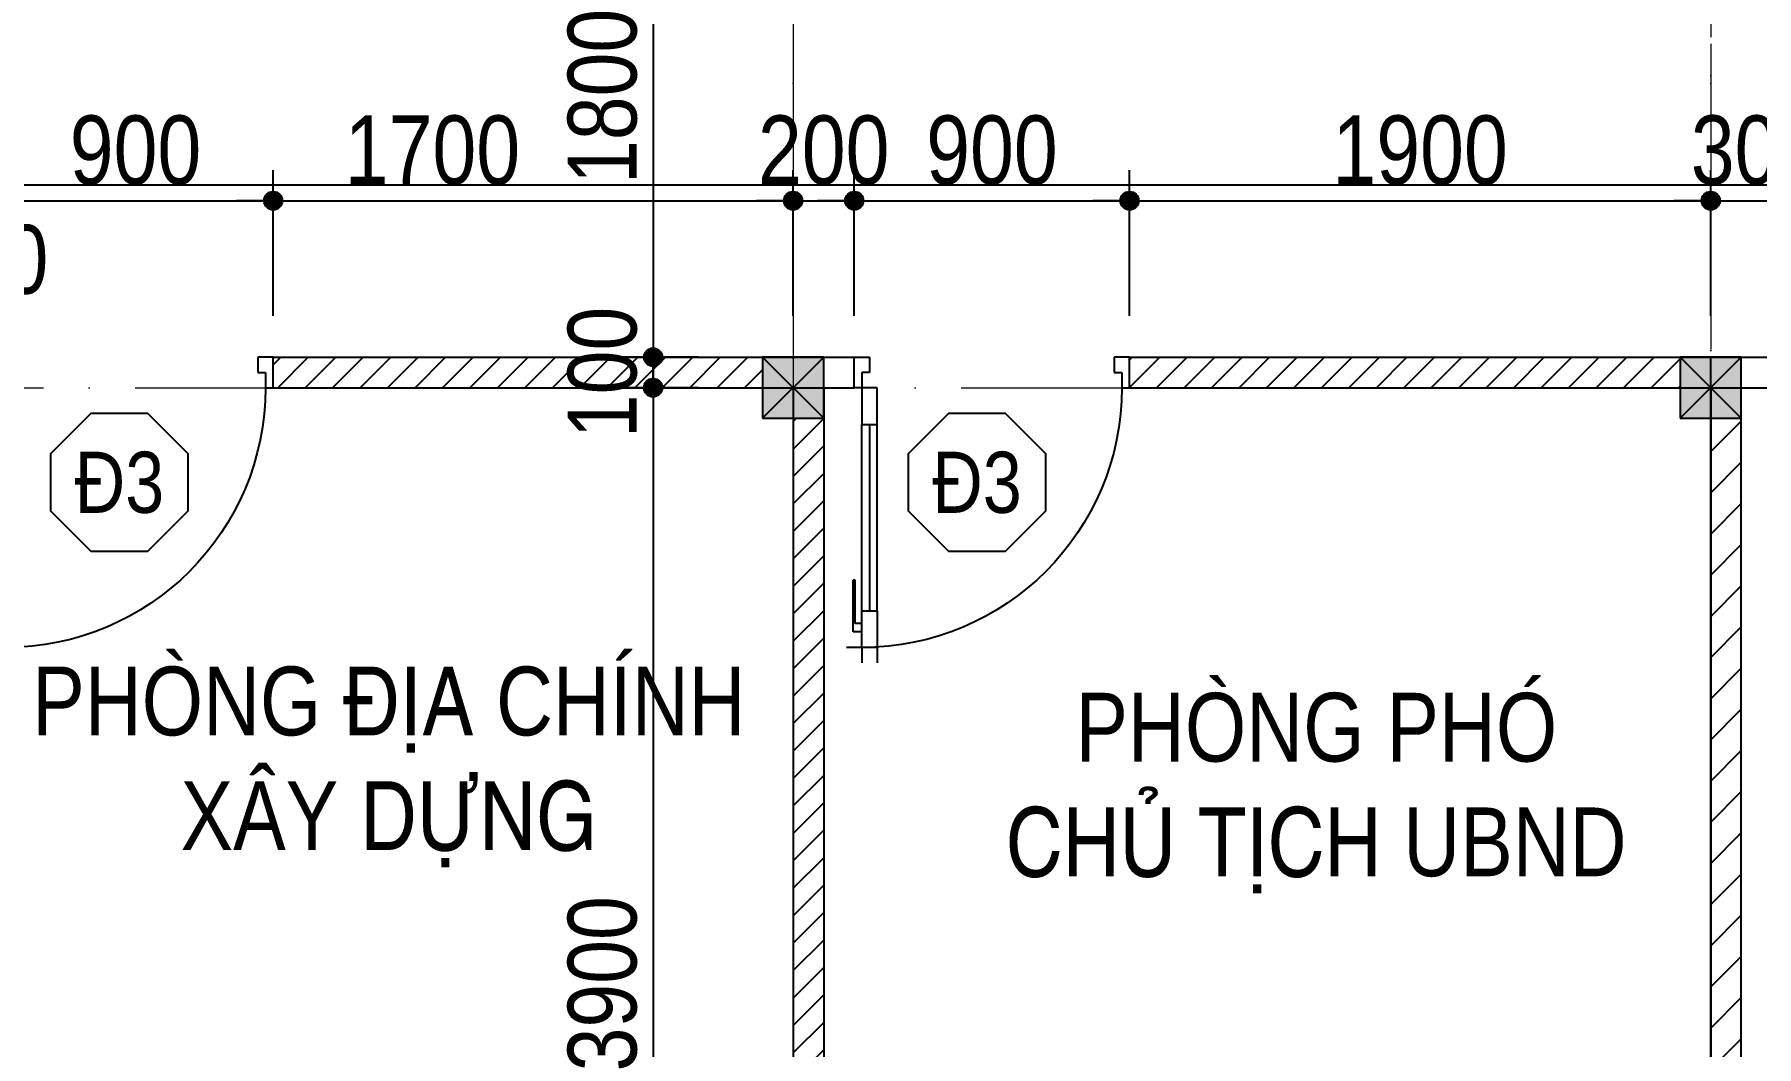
# Model space of a CAD drawing. Header units: millimetres. Extents: x 1201 to 176852, y 279 to 65351.
# Drawn here: x 27449 to 33079, y 14392 to 17704 of the extents above; entities that cross this region are included whole.
import ezdxf
from ezdxf.enums import TextEntityAlignment as Align

# ---------------------------------------------------------------- set-up
doc = ezdxf.new("R2010")
doc.units = ezdxf.units.MM
doc.linetypes.add('ACAD_ISO10W100', pattern=[18, 12, -3, 0, -3])
doc.linetypes.add('DASHED2', pattern=[0.375, 0.25, -0.125])
for name, color, linetype in [('009', 251, 'Continuous'), ('DIM', 1, 'Continuous'), ('DOOR', 20, 'Continuous'), ('TAGS', 60, 'Continuous'), ('TEXT', 7, 'Continuous'), ('TUONG', 131, 'Continuous'), ('WALL', 4, 'Continuous')]:
    doc.layers.add(name, color=color, linetype=linetype)
doc.layers.add('CAY', color=84, linetype='Continuous', lineweight=5)
doc.layers.add('TRUC', color=24, linetype='Continuous', lineweight=0)
doc.styles.add('1', font='', dxfattribs={"height": 250})
doc.styles.add('HEL-CONDENSE', font='')
doc.styles.add('VNI-HELVE-CONDENSEN', font='')
doc.styles.get('1').set_extended_font_data('VNI-Helve-Condense')
doc.styles.get('HEL-CONDENSE').set_extended_font_data('VNI-Helve-Condense')
doc.styles.get('VNI-HELVE-CONDENSEN').set_extended_font_data('VNI-Helve-Condense')
doc.dimstyles.new('D100', dxfattribs={"dimtxt": 225, "dimasz": 1.2, "dimexe": 100, "dimexo": 0, "dimgap": 50, "dimtad": 1, "dimdec": 0, "dimzin": 13, "dimdsep": 46, "dimtxsty": 'HEL-CONDENSE', "dimblk": 'D50', "dimcen": 0, "dimclrd": 1, "dimclre": 1, "dimclrt": 7, "dimadec": 0, "dimazin": 0, "dimtfac": 1, "dimtdec": 0, "dimtmove": 0, "dimatfit": 3, "dimldrblk": 'D50', "dimfxl": 1, "dimtolj": 1, "dimtzin": 13, "dimarcsym": 0})

# ---------------------------------------------------------------- blocks, each defined once
blk = doc.blocks.new('A$C225A2996')
at = {"layer": 'WALL'}
blk.add_hatch(color=4, dxfattribs=at).paths.add_polyline_path([(531.4, 81.6), (731.4, 81.6), (731.4, 281.6), (531.4, 281.6)])
at = {"layer": 'WALL', "color": 4}
for p, q in [((531.4, 281.6), (731.4, 81.6)), ((531.4, 81.6), (731.4, 281.6))]:
    blk.add_line(p, q, dxfattribs=at)
blk.add_lwpolyline([(531.4, 81.6), (731.4, 81.6), (731.4, 281.6), (531.4, 281.6)], close=True, dxfattribs=at)
blk = doc.blocks.new('D50')
at = {"layer": 'DIM'}
blk.add_hatch(color=256, dxfattribs=at).paths.add_polyline_path([(25, 0, 1), (-25, 0, 1)])
blk.add_line((25, 0), (100, 0), dxfattribs=at)
blk.add_circle((0, 0), 25, dxfattribs=at)
blk = doc.blocks.new('*D176')
at = {"layer": 'CAY', "color": 1, "lineweight": -2, "transparency": 16777216}
for p, q in [((5929.1, 17547.7), (5929.1, 17111.4)), ((38929.1, 17547.7), (38929.1, 17111.4)), ((5930.3, 17211.4), (38927.9, 17211.4))]:
    blk.add_line(p, q, dxfattribs=at)
at = {"layer": 'DEFPOINTS', "color": 0, "transparency": 16777216}
for p in [(5929.1, 17547.7), (38929.1, 17547.7), (38929.1, 17211.4)]:
    blk.add_point(p, dxfattribs=at)
at = {"layer": 'CAY', "color": 1, "lineweight": -2, "transparency": 16777216, "xscale": 1.199999999999999, "yscale": 1.199999999999999, "zscale": 1.199999999999999, "rotation": 180}
blk.add_blockref('D50', (5929.1, 17211.4), dxfattribs=at)
at = {"layer": 'CAY', "color": 1, "lineweight": -2, "transparency": 16777216, "xscale": 1.199999999999999, "yscale": 1.199999999999999, "zscale": 1.199999999999999}
blk.add_blockref('D50', (38929.1, 17211.4), dxfattribs=at)
at = {"layer": 'CAY', "color": 7, "transparency": 16777216, "insert": (22429.1, 17376.3), "char_height": 225, "attachment_point": 5, "style": 'HEL-CONDENSE'}
blk.add_mtext('\\A1;33000', dxfattribs=at)
blk = doc.blocks.new('A$C6E0044D6')
at = {"layer": 'DOOR'}
for p, q in [((-25, 925), (-25, 975)), ((25, 925), (25, 975)), ((-25, 925), (-75, 925)), ((25, 925), (-25, 925)), ((-25, 925), (-25, 805)), ((25, 805), (25, 925)), ((-25, 874.1), (-53.3, 874.1)), ((-53.3, 874.1), (-53.3, 704.5)), ((-25, 845.9), (-47.6, 845.9)), ((-47.6, 845.9), (-47.6, 704.5)), ((-25, 874.1), (-25, 845.9)), ((-25, 827.9), (-25, 195)), ((-25, 805), (25, 805)), ((0, 195), (0, 805)), ((25, 805), (25, 195)), ((-47.6, 704.5), (-53.3, 704.5)), ((-25, 195), (25, 195)), ((-25, 75), (-25, 195)), ((25, 195), (25, 75)), ((-25, 75), (-50, 75)), ((-50, 75), (-50, -25)), ((-25, 25), (-25, 75)), ((25, 75), (-25, 75)), ((825, 25), (825, 75)), ((825, 75), (850, 75)), ((850, 75), (850, -25)), ((0, 25), (-25, 25)), ((0, -25), (0, 25)), ((800, -25), (800, 25)), ((800, 25), (825, 25)), ((-50, -25), (0, -25)), ((850, -25), (800, -25))]:
    blk.add_line(p, q, dxfattribs=at)
at = {"layer": 'DOOR', "color": 251}
blk.add_arc((-25, 75), 850, 0, 90, dxfattribs=at)
blk = doc.blocks.new('KH-CUADI')
at = {"layer": 'TAGS'}
blk.add_lwpolyline([(-124.3, 300), (-300, 124.3), (-300, -124.3), (-124.3, -300), (124.3, -300), (300, -124.3), (300, 124.3), (124.3, 300)], close=True, dxfattribs=at)
at = {"layer": 'TAGS', "style": 'VNI-HELVE-CONDENSEN'}
blk.add_attdef('D', text='', height=300, dxfattribs=at).set_placement((0, 0), align=Align.MIDDLE)
blk = doc.blocks.new('*D691')
at = {"layer": 'DEFPOINTS', "color": 0, "transparency": 16777216}
for p in [(29619.9, 18447.7), (29471.2, 16647.7), (29619.9, 16647.7)]:
    blk.add_point(p, dxfattribs=at)
at = {"layer": 'DIM', "color": 1, "lineweight": -2, "transparency": 16777216}
for p, q in [((29619.9, 18447.7), (29371.2, 18447.7)), ((29471.2, 18446.5), (29471.2, 16648.9)), ((29619.9, 16647.7), (29371.2, 16647.7))]:
    blk.add_line(p, q, dxfattribs=at)
at = {"layer": 'DIM', "color": 1, "lineweight": -2, "transparency": 16777216, "xscale": 1.199999999999999, "yscale": 1.199999999999999, "zscale": 1.199999999999999}
for p, rotation in [((29471.2, 18447.7), 90), ((29471.2, 16647.7), 270)]:
    blk.add_blockref('D50', p, dxfattribs=dict(at, rotation=rotation))
at = {"layer": 'DIM', "color": 7, "transparency": 16777216, "insert": (29306.3, 17500.8), "char_height": 225, "attachment_point": 5, "rotation": 90, "style": 'HEL-CONDENSE'}
blk.add_mtext('\\A1;1800', dxfattribs=at)
blk = doc.blocks.new('*D692')
at = {"layer": 'DEFPOINTS', "color": 0, "transparency": 16777216}
for p in [(29619.9, 16647.7), (29471.2, 16547.7), (29619.9, 16547.7)]:
    blk.add_point(p, dxfattribs=at)
at = {"layer": 'DIM', "color": 1, "lineweight": -2, "transparency": 16777216}
for p, q in [((29619.9, 16647.7), (29371.2, 16647.7)), ((29471.2, 16648.9), (29471.2, 16650.1)), ((29471.2, 16647.7), (29471.2, 16547.7)), ((29619.9, 16547.7), (29371.2, 16547.7)), ((29471.2, 16546.5), (29471.2, 16545.3))]:
    blk.add_line(p, q, dxfattribs=at)
at = {"layer": 'DIM', "color": 1, "lineweight": -2, "transparency": 16777216, "xscale": 1.199999999999999, "yscale": 1.199999999999999, "zscale": 1.199999999999999}
for p, rotation in [((29471.2, 16647.7), 270), ((29471.2, 16547.7), 90)]:
    blk.add_blockref('D50', p, dxfattribs=dict(at, rotation=rotation))
at = {"layer": 'DIM', "color": 7, "transparency": 16777216, "insert": (29306.3, 16597.7), "char_height": 225, "attachment_point": 5, "rotation": 90, "style": 'HEL-CONDENSE'}
blk.add_mtext('\\A1;100', dxfattribs=at)
blk = doc.blocks.new('*D693')
at = {"layer": 'DEFPOINTS', "color": 0, "transparency": 16777216}
for p in [(29619.9, 16547.7), (29471.2, 12647.7), (29671.8, 12647.7)]:
    blk.add_point(p, dxfattribs=at)
at = {"layer": 'DIM', "color": 1, "lineweight": -2, "transparency": 16777216}
for p, q in [((29619.9, 16547.7), (29371.2, 16547.7)), ((29471.2, 16546.5), (29471.2, 12648.9)), ((29671.8, 12647.7), (29371.2, 12647.7))]:
    blk.add_line(p, q, dxfattribs=at)
at = {"layer": 'DIM', "color": 1, "lineweight": -2, "transparency": 16777216, "xscale": 1.199999999999999, "yscale": 1.199999999999999, "zscale": 1.199999999999999}
for p, rotation in [((29471.2, 16547.7), 90), ((29471.2, 12647.7), 270)]:
    blk.add_blockref('D50', p, dxfattribs=dict(at, rotation=rotation))
at = {"layer": 'DIM', "color": 7, "transparency": 16777216, "insert": (29306.3, 14597.7), "char_height": 225, "attachment_point": 5, "rotation": 90, "style": 'HEL-CONDENSE'}
blk.add_mtext('\\A1;3900', dxfattribs=at)
blk = doc.blocks.new('*D705')
at = {"layer": 'DEFPOINTS', "color": 0, "transparency": 16777216}
for p in [(28229.1, 17159.5), (27329.1, 16782.9), (28229.1, 16782.9)]:
    blk.add_point(p, dxfattribs=at)
at = {"layer": 'DIM', "color": 1, "lineweight": -2, "transparency": 16777216}
for p, q in [((27329.1, 16782.9), (27329.1, 17259.5)), ((28229.1, 16782.9), (28229.1, 17259.5)), ((27330.3, 17159.5), (28227.9, 17159.5))]:
    blk.add_line(p, q, dxfattribs=at)
at = {"layer": 'DIM', "color": 1, "lineweight": -2, "transparency": 16777216, "xscale": 1.199999999999999, "yscale": 1.199999999999999, "zscale": 1.199999999999999, "rotation": 180}
blk.add_blockref('D50', (27329.1, 17159.5), dxfattribs=at)
at = {"layer": 'DIM', "color": 1, "lineweight": -2, "transparency": 16777216, "xscale": 1.199999999999999, "yscale": 1.199999999999999, "zscale": 1.199999999999999}
blk.add_blockref('D50', (28229.1, 17159.5), dxfattribs=at)
at = {"layer": 'DIM', "color": 7, "transparency": 16777216, "insert": (27779.1, 17324.4), "char_height": 225, "attachment_point": 5, "style": 'HEL-CONDENSE'}
blk.add_mtext('\\A1;900', dxfattribs=at)
blk = doc.blocks.new('*D706')
at = {"layer": 'DEFPOINTS', "color": 0, "transparency": 16777216}
for p in [(29929.1, 17159.5), (28229.1, 16782.9), (29929.1, 16782.9)]:
    blk.add_point(p, dxfattribs=at)
at = {"layer": 'DIM', "color": 1, "lineweight": -2, "transparency": 16777216}
for p, q in [((28229.1, 16782.9), (28229.1, 17259.5)), ((29929.1, 16782.9), (29929.1, 17259.5)), ((28230.3, 17159.5), (29927.9, 17159.5))]:
    blk.add_line(p, q, dxfattribs=at)
at = {"layer": 'DIM', "color": 1, "lineweight": -2, "transparency": 16777216, "xscale": 1.199999999999999, "yscale": 1.199999999999999, "zscale": 1.199999999999999, "rotation": 180}
blk.add_blockref('D50', (28229.1, 17159.5), dxfattribs=at)
at = {"layer": 'DIM', "color": 1, "lineweight": -2, "transparency": 16777216, "xscale": 1.199999999999999, "yscale": 1.199999999999999, "zscale": 1.199999999999999}
blk.add_blockref('D50', (29929.1, 17159.5), dxfattribs=at)
at = {"layer": 'DIM', "color": 7, "transparency": 16777216, "insert": (28749.9, 17324.4), "char_height": 225, "attachment_point": 5, "style": 'HEL-CONDENSE'}
blk.add_mtext('\\A1;1700', dxfattribs=at)
blk = doc.blocks.new('*D707')
at = {"layer": 'DEFPOINTS', "color": 0, "transparency": 16777216}
for p in [(31029.1, 17159.5), (30129.1, 16782.9), (31029.1, 16782.9)]:
    blk.add_point(p, dxfattribs=at)
at = {"layer": 'DIM', "color": 1, "lineweight": -2, "transparency": 16777216}
for p, q in [((30129.1, 16782.9), (30129.1, 17259.5)), ((31029.1, 16782.9), (31029.1, 17259.5)), ((30130.3, 17159.5), (31027.9, 17159.5))]:
    blk.add_line(p, q, dxfattribs=at)
at = {"layer": 'DIM', "color": 1, "lineweight": -2, "transparency": 16777216, "xscale": 1.199999999999999, "yscale": 1.199999999999999, "zscale": 1.199999999999999, "rotation": 180}
blk.add_blockref('D50', (30129.1, 17159.5), dxfattribs=at)
at = {"layer": 'DIM', "color": 1, "lineweight": -2, "transparency": 16777216, "xscale": 1.199999999999999, "yscale": 1.199999999999999, "zscale": 1.199999999999999}
blk.add_blockref('D50', (31029.1, 17159.5), dxfattribs=at)
at = {"layer": 'DIM', "color": 7, "transparency": 16777216, "insert": (30579.1, 17324.4), "char_height": 225, "attachment_point": 5, "style": 'HEL-CONDENSE'}
blk.add_mtext('\\A1;900', dxfattribs=at)
blk = doc.blocks.new('*D708')
at = {"layer": 'DEFPOINTS', "color": 0, "transparency": 16777216}
for p in [(32929.1, 17159.5), (31029.1, 16782.9), (32929.1, 16782.9)]:
    blk.add_point(p, dxfattribs=at)
at = {"layer": 'DIM', "color": 1, "lineweight": -2, "transparency": 16777216}
for p, q in [((31029.1, 16782.9), (31029.1, 17259.5)), ((32929.1, 16782.9), (32929.1, 17259.5)), ((31030.3, 17159.5), (32927.9, 17159.5))]:
    blk.add_line(p, q, dxfattribs=at)
at = {"layer": 'DIM', "color": 1, "lineweight": -2, "transparency": 16777216, "xscale": 1.199999999999999, "yscale": 1.199999999999999, "zscale": 1.199999999999999, "rotation": 180}
blk.add_blockref('D50', (31029.1, 17159.5), dxfattribs=at)
at = {"layer": 'DIM', "color": 1, "lineweight": -2, "transparency": 16777216, "xscale": 1.199999999999999, "yscale": 1.199999999999999, "zscale": 1.199999999999999}
blk.add_blockref('D50', (32929.1, 17159.5), dxfattribs=at)
at = {"layer": 'DIM', "color": 7, "transparency": 16777216, "insert": (31979.1, 17324.4), "char_height": 225, "attachment_point": 5, "style": 'HEL-CONDENSE'}
blk.add_mtext('\\A1;1900', dxfattribs=at)
blk = doc.blocks.new('*D526')
at = {"layer": 'DEFPOINTS', "color": 0, "linetype": 'Continuous', "transparency": 16777216}
for p in [(27329.1, 17159.5), (27229.1, 16782.9), (27329.1, 16782.9)]:
    blk.add_point(p, dxfattribs=at)
at = {"layer": 'DIM', "color": 1, "linetype": 'Continuous', "lineweight": -2, "transparency": 16777216}
for p, q in [((27229.1, 16782.9), (27229.1, 17259.5)), ((27329.1, 16782.9), (27329.1, 17259.5)), ((27227.9, 17159.5), (27226.7, 17159.5)), ((27229.1, 17159.5), (27329.1, 17159.5)), ((27330.3, 17159.5), (27331.5, 17159.5))]:
    blk.add_line(p, q, dxfattribs=at)
at = {"layer": 'DIM', "color": 1, "linetype": 'Continuous', "lineweight": -2, "transparency": 16777216, "xscale": 1.199999999999999, "yscale": 1.199999999999999, "zscale": 1.199999999999999}
blk.add_blockref('D50', (27229.1, 17159.5), dxfattribs=at)
at = {"layer": 'DIM', "color": 1, "linetype": 'Continuous', "lineweight": -2, "transparency": 16777216, "xscale": 1.199999999999999, "yscale": 1.199999999999999, "zscale": 1.199999999999999, "rotation": 180}
blk.add_blockref('D50', (27329.1, 17159.5), dxfattribs=at)
at = {"layer": 'DIM', "color": 7, "linetype": 'Continuous', "transparency": 16777216, "insert": (27279.1, 16966.3), "char_height": 225, "attachment_point": 5, "style": 'HEL-CONDENSE'}
blk.add_mtext('\\A1;100', dxfattribs=at)
blk = doc.blocks.new('*D527')
at = {"layer": 'DEFPOINTS', "color": 0, "linetype": 'Continuous', "transparency": 16777216}
for p in [(30129.1, 17159.5), (29929.1, 16782.9), (30129.1, 16782.9)]:
    blk.add_point(p, dxfattribs=at)
at = {"layer": 'DIM', "color": 1, "linetype": 'Continuous', "lineweight": -2, "transparency": 16777216}
for p, q in [((29929.1, 16782.9), (29929.1, 17259.5)), ((30129.1, 16782.9), (30129.1, 17259.5)), ((29930.3, 17159.5), (30127.9, 17159.5))]:
    blk.add_line(p, q, dxfattribs=at)
at = {"layer": 'DIM', "color": 1, "linetype": 'Continuous', "lineweight": -2, "transparency": 16777216, "xscale": 1.199999999999999, "yscale": 1.199999999999999, "zscale": 1.199999999999999, "rotation": 180}
blk.add_blockref('D50', (29929.1, 17159.5), dxfattribs=at)
at = {"layer": 'DIM', "color": 1, "linetype": 'Continuous', "lineweight": -2, "transparency": 16777216, "xscale": 1.199999999999999, "yscale": 1.199999999999999, "zscale": 1.199999999999999}
blk.add_blockref('D50', (30129.1, 17159.5), dxfattribs=at)
at = {"layer": 'DIM', "color": 7, "linetype": 'Continuous', "transparency": 16777216, "insert": (30029.1, 17324.4), "char_height": 225, "attachment_point": 5, "style": 'HEL-CONDENSE'}
blk.add_mtext('\\A1;200', dxfattribs=at)
blk = doc.blocks.new('*D528')
at = {"layer": 'DEFPOINTS', "color": 0, "linetype": 'Continuous', "transparency": 16777216}
for p in [(33229.1, 17159.5), (32929.1, 16782.9), (33229.1, 16782.9)]:
    blk.add_point(p, dxfattribs=at)
at = {"layer": 'DIM', "color": 1, "linetype": 'Continuous', "lineweight": -2, "transparency": 16777216}
for p, q in [((32929.1, 16782.9), (32929.1, 17259.5)), ((33229.1, 16782.9), (33229.1, 17259.5)), ((32930.3, 17159.5), (33227.9, 17159.5))]:
    blk.add_line(p, q, dxfattribs=at)
at = {"layer": 'DIM', "color": 1, "linetype": 'Continuous', "lineweight": -2, "transparency": 16777216, "xscale": 1.199999999999999, "yscale": 1.199999999999999, "zscale": 1.199999999999999, "rotation": 180}
blk.add_blockref('D50', (32929.1, 17159.5), dxfattribs=at)
at = {"layer": 'DIM', "color": 1, "linetype": 'Continuous', "lineweight": -2, "transparency": 16777216, "xscale": 1.199999999999999, "yscale": 1.199999999999999, "zscale": 1.199999999999999}
blk.add_blockref('D50', (33229.1, 17159.5), dxfattribs=at)
at = {"layer": 'DIM', "color": 7, "linetype": 'Continuous', "transparency": 16777216, "insert": (33079.1, 17324.4), "char_height": 225, "attachment_point": 5, "style": 'HEL-CONDENSE'}
blk.add_mtext('\\A1;300', dxfattribs=at)

msp = doc.modelspace()

# ---------------------------------------------------------------- hatches: boundary and pattern name
at = {"layer": '009'}
h = msp.add_hatch(dxfattribs=at)
h.set_pattern_fill('ANSI31', color=256, scale=20, style=0)
h.set_pattern_definition([(45, (-1293072.07, -361212.86), (-44.9012806, 44.9012806), [])])
h.paths.add_polyline_path([(24829.078, 12447.694), (24829.078, 12347.694), (24429.078, 12347.694), (24429.078, 12447.694), (24329.078, 12447.694), (24329.078, 12247.694), (24929.078, 12247.694), (24929.078, 12447.694), (25079.078, 12447.694), (25079.078, 12647.694), (24529.078, 12647.694), (24529.078, 12447.694)])
h.paths.add_polyline_path([(24329.078, 12447.694), (24329.078, 12647.694), (23929.078, 12647.694), (23929.078, 12447.694)])
h.paths.add_polyline_path([(29829.078, 12647.694), (29129.078, 12647.694), (29129.078, 12447.694), (29629.078, 12447.694), (29629.078, 12247.694), (30229.078, 12247.694), (30229.078, 12447.694), (30729.078, 12447.694), (30729.078, 12647.694), (30029.078, 12647.694), (30029.078, 12447.694), (30129.078, 12447.694), (30129.078, 12347.694), (29729.078, 12347.694), (29729.078, 12447.694), (29829.078, 12447.694)])
h.paths.add_polyline_path([(32129.078, 12647.694), (32129.078, 12447.694), (32829.078, 12447.694), (32829.078, 12647.694)])
h.paths.add_polyline_path([(29929.078, 12647.694), (30029.078, 12647.694), (30029.078, 16447.694), (29929.078, 16447.694)])
h.paths.add_polyline_path([(31029.078, 16647.694), (31029.078, 16547.694), (32829.078, 16547.694), (32829.078, 16647.694)])
h.paths.add_polyline_path([(29829.078, 16547.694), (29829.078, 16647.694), (28229.078, 16647.694), (28229.078, 16547.694)])
h.paths.add_polyline_path([(29135.149, 12277.844), (29135.149, 12817.544), (29477.449, 12817.544), (29477.449, 12277.844)], flags=9)
h.paths.add_polyline_path([(30299.511, 12077.844), (30299.511, 12617.544), (30641.811, 12617.544), (30641.811, 12077.844)], flags=9)
h.paths.add_polyline_path([(29135.149, 16332.344), (29135.149, 16863.044), (29477.449, 16863.044), (29477.449, 16332.344)], flags=9)
h = msp.add_hatch(dxfattribs=at)
h.set_pattern_fill('ANSI31', color=256, scale=30, style=0)
h.set_pattern_definition([(45, (-1293072.07, -361212.86), (-67.351921, 67.351921), [])])
h.paths.add_polyline_path([(33029.078, 16447.694), (32929.078, 16447.694), (32929.078, 12647.694), (33029.078, 12647.694)])
h.paths.add_polyline_path([(33029.078, 12447.694), (32829.078, 12447.694), (32829.078, 11747.694), (33029.078, 11747.694)])

# ---------------------------------------------------------------- linework, layer by layer
at = {"layer": 'TRUC', "linetype": 'ACAD_ISO10W100', "ltscale": 50}
for points in [[(32929.078, 24619.951), (32929.078, 3517.922)], [(32929.078, 24619.951), (32929.078, 3517.922)], [(29929.078, 24594.951), (29929.078, 3517.922)], [(32929.078, 24594.951), (32929.078, 3517.922)], [(32929.078, 24594.951), (32929.078, 3517.922)], [(29929.078, 22397.694), (29929.078, 3517.922)], [(3475.094, 16547.694), (41245.405, 16547.694)], [(3475.094, 16547.694), (41245.405, 16547.694)]]:
    msp.add_lwpolyline(points, dxfattribs=at)
at = {"layer": 'TRUC', "linetype": 'DASHED2', "ltscale": 1000}
msp.add_lwpolyline([(32929.078, 18422.694), (32929.078, 16647.694)], dxfattribs=at)
at = {"layer": 'TUONG'}
for p, q in [((28229.078, 16547.694), (28229.078, 16647.694)), ((30129.078, 16547.694), (30129.078, 16647.694)), ((31029.078, 16547.694), (31029.078, 16647.694)), ((32929.078, 16647.694), (32929.078, 16647.694))]:
    msp.add_line(p, q, dxfattribs=at)
at = {"layer": 'TUONG', "color": 4}
msp.add_line((29929.078, 16547.694), (29929.078, 12597.694), dxfattribs=at)
at = {"layer": 'TUONG'}
for points in [[(28229.078, 16647.694), (30129.078, 16647.694)], [(31029.078, 16647.694), (33229.078, 16647.694)], [(32929.078, 12622.694), (32929.078, 16647.694)], [(33029.078, 12622.694), (33029.078, 16647.694)], [(28229.078, 16547.694), (30129.078, 16547.694)], [(29929.078, 16547.694), (29929.078, 12447.694)], [(30029.078, 16547.694), (30029.078, 12447.694)], [(31029.078, 16547.694), (33229.078, 16547.694)], [(32929.078, 16547.694), (32929.078, 12622.694)]]:
    msp.add_lwpolyline(points, dxfattribs=at)

# ---------------------------------------------------------------- block references
at = {"layer": 'DOOR', "xscale": -1, "rotation": 180}
for p in [(27379.078, 16622.694), (30179.078, 16622.694)]:
    msp.add_blockref('A$C6E0044D6', p, dxfattribs=at)
at = {"layer": 'TAGS', "linetype": 'Continuous'}
ref = msp.add_blockref('KH-CUADI', (27726.438, 16238.394), dxfattribs=dict(at, xscale=0.75, yscale=0.75, zscale=0.75, rotation=180))
ref.add_attrib('D', 'Ñ3', dxfattribs={"color": 7, "height": 200, "style": 'VNI-HELVE-CONDENSEN'}).set_placement((27726.438, 16238.394), align=Align.MIDDLE)
ref = msp.add_blockref('KH-CUADI', (30530.257, 16238.394), dxfattribs=dict(at, xscale=0.75, yscale=0.75, zscale=0.75, rotation=180))
ref.add_attrib('D', 'Ñ3', dxfattribs={"color": 7, "height": 200, "style": 'VNI-HELVE-CONDENSEN'}).set_placement((30530.257, 16238.394), align=Align.MIDDLE)
at = {"layer": 'TUONG', "color": 4}
for p in [(29297.688, 16366.061), (29297.688, 16366.061), (32297.688, 16366.061), (32297.688, 16366.061)]:
    msp.add_blockref('A$C225A2996', p, dxfattribs=at)

# ---------------------------------------------------------------- texts
at = {"layer": 'TEXT', "char_height": 225, "attachment_point": 2, "style": '1'}
for s, insert in [('PHOØNG ÑÒA CHÍNH\\PXAÂY DÖÏNG', (28607.461, 15635.316)), ('PHOØNG PHOÙ \\PCHUÛ TÒCH UBND', (31639.722, 15549.548))]:
    msp.add_mtext(s, dxfattribs=dict(at, insert=insert))

# ---------------------------------------------------------------- dimensions: what is measured, and where the dimension line sits
at = {"layer": 'CAY'}
dim = msp.add_linear_dim(base=(38929.078, 17211.362), p1=(5929.078, 17547.694), p2=(38929.078, 17547.694), dimstyle='D100', dxfattribs=at)
dim.commit()
dim.dimension.update_dxf_attribs({"geometry": '*D176', "text_midpoint": (22429.078, 17376.262)})
at = {"layer": 'DIM'}
for base, p1, p2, picture, middle in [((29471.199, 16647.694), (29619.948, 18447.694), (29619.948, 16647.694), '*D691', (29471.199, 17500.809)), ((29471.199, 16547.694), (29619.948, 16647.694), (29619.948, 16547.694), '*D692', (29471.199, 16597.694))]:
    dim = msp.add_linear_dim(base=base, p1=p1, p2=p2, angle=90, dimstyle='D100', override={"dimtmove": 1}, dxfattribs=at)
    dim.commit()
    dim.dimension.update_dxf_attribs({"geometry": picture, "text_midpoint": middle, "dimtype": 160})
for base, p1, p2, picture, middle in [((28229.078, 17159.466), (27329.078, 16782.908), (28229.078, 16782.908), '*D705', (27779.078, 17324.366)), ((31029.078, 17159.466), (30129.078, 16782.908), (31029.078, 16782.908), '*D707', (30579.078, 17324.366)), ((32929.078, 17159.466), (31029.078, 16782.908), (32929.078, 16782.908), '*D708', (31979.078, 17324.366))]:
    dim = msp.add_linear_dim(base=base, p1=p1, p2=p2, dimstyle='D100', override={"dimtmove": 1}, dxfattribs=at)
    dim.commit()
    dim.dimension.update_dxf_attribs({"geometry": picture, "text_midpoint": middle})
dim = msp.add_linear_dim(base=(29929.078, 17159.466), p1=(28229.078, 16782.908), p2=(29929.078, 16782.908), dimstyle='D100', override={"dimtmove": 1}, dxfattribs=at)
dim.commit()
dim.dimension.update_dxf_attribs({"geometry": '*D706', "text_midpoint": (28749.915, 17159.466), "dimtype": 160})
at = {"layer": 'DIM', "linetype": 'Continuous'}
for base, p1, p2, picture, middle in [((30129.078, 17159.466), (29929.078, 16782.908), (30129.078, 16782.908), '*D527', (30029.078, 17159.466)), ((33229.078, 17159.466), (32929.078, 16782.908), (33229.078, 16782.908), '*D528', (33079.078, 17159.466))]:
    dim = msp.add_linear_dim(base=base, p1=p1, p2=p2, dimstyle='D100', dxfattribs=at)
    dim.commit()
    dim.dimension.update_dxf_attribs({"geometry": picture, "text_midpoint": middle, "dimtype": 160})
dim = msp.add_linear_dim(base=(27329.078, 17159.466), p1=(27229.078, 16782.908), p2=(27329.078, 16782.908), dimstyle='D100', override={"dimtmove": 2}, dxfattribs=at)
dim.commit()
dim.dimension.update_dxf_attribs({"geometry": '*D526', "text_midpoint": (27279.078, 16966.266), "dimtype": 160})
at = {"layer": 'DIM'}
dim = msp.add_linear_dim(base=(29471.199, 12647.694), p1=(29619.948, 16547.694), p2=(29671.82, 12647.694), angle=90, dimstyle='D100', override={"dimtmove": 1}, dxfattribs=at)
dim.commit()
dim.dimension.update_dxf_attribs({"geometry": '*D693', "text_midpoint": (29306.299, 14597.694)})

doc.saveas('drawing.dxf')
